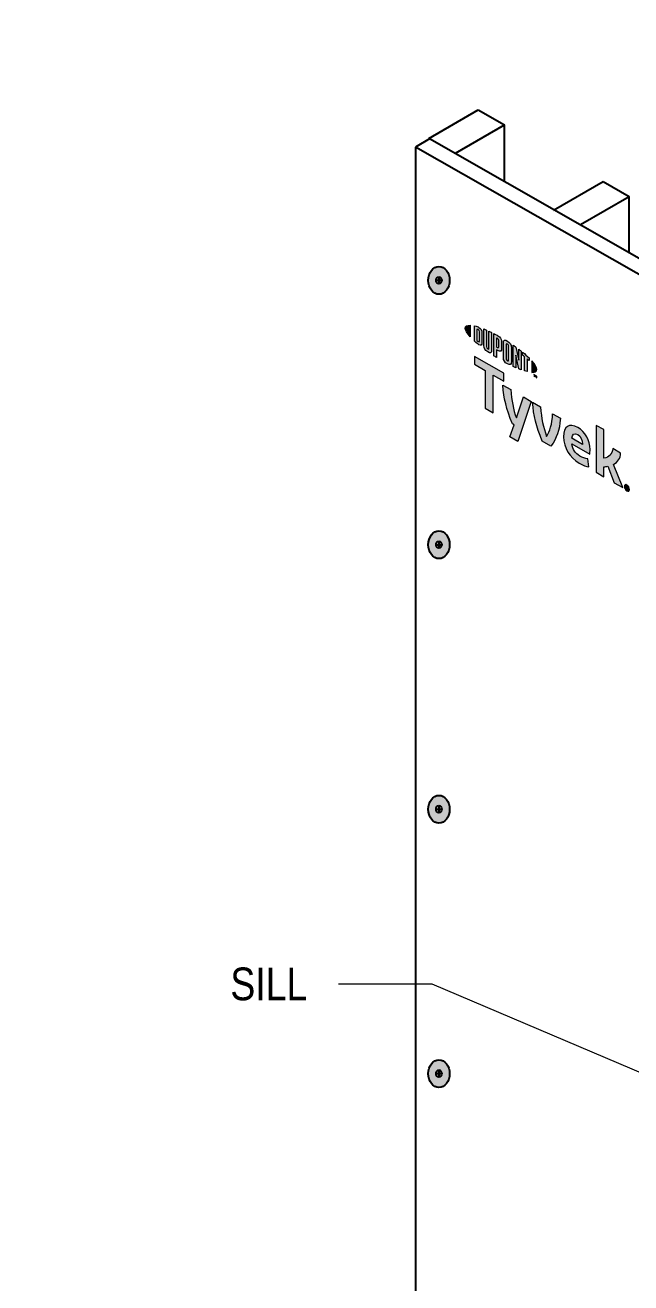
# Model space of a CAD drawing. Header units: inches. Extents: x -20.7 to 76.3, y -55.2 to 19.1.
# Drawn here: x 8.59 to 11.49, y 6.37 to 12.38 of the extents above; entities that cross this region are included whole.
import ezdxf

# ---------------------------------------------------------------- set-up
doc = ezdxf.new("R2010")
doc.units = ezdxf.units.IN
doc.header["$MEASUREMENT"] = 0
for name, color, linetype, lineweight in [('G-ANNO-TTLB', 7, 'Continuous', 0), ('LOGOS', 7, 'Continuous', 0), ('TYVEK', 7, 'Continuous', 0)]:
    doc.layers.add(name, color=color, linetype=linetype, lineweight=lineweight)

# ---------------------------------------------------------------- blocks, each defined once
blk = doc.blocks.new('Block_355')
at = {"layer": 'TYVEK', "true_color": 0x000000, "transparency": 33554687}
h = blk.add_hatch(color=18, dxfattribs=at)
h.dxf.hatch_style = 2
h.paths.add_polyline_path([(12.0545, 7.1805), (12.1881, 7.0953), (12.0341, 7.1326)])
at = {"layer": 'TYVEK', "color": 18, "lineweight": 0, "true_color": 0x000000}
for p, q in [((10.5404, 7.7976), (10.093, 7.7976)), ((12.0443, 7.1566), (10.5404, 7.7976))]:
    blk.add_line(p, q, dxfattribs=at)
at = {"layer": 'TYVEK'}
blk.add_lwpolyline([(12.0545, 7.1805), (12.1881, 7.0953), (12.0341, 7.1326), (12.0341, 7.1326)], close=True, dxfattribs=at)
at = {"layer": 'TYVEK', "insert": (9.5751, 7.718), "char_height": 0.2, "attachment_point": 7}
blk.add_mtext('\\C18;\\c0;\\FArial Narrow|b0|i0|c1;\\H0.156297;\\W1.000000;SILL', dxfattribs=at)
blk = doc.blocks.new('Block_612')
at = {"layer": 'LOGOS', "true_color": 0x848484, "transparency": 33554687}
h = blk.add_hatch(color=252, dxfattribs=at)
h.dxf.hatch_style = 2
edge = h.paths.add_edge_path()
edge.add_spline(control_points=[(10.6984, 10.9348), (10.6984, 10.9247), (10.7069, 10.9104), (10.7218, 10.8938), (10.7218, 10.8938), (10.7218, 10.9486), (10.7218, 10.9486), (10.7069, 10.9491), (10.6984, 10.9447), (10.6984, 10.9348)], knot_values=[0, 0, 0, 0, 1, 1, 1, 2, 2, 2, 3, 3, 3, 3], degree=3, periodic=0)
h = blk.add_hatch(color=252, dxfattribs=at)
h.dxf.hatch_style = 2
edge = h.paths.add_edge_path()
edge.add_spline(control_points=[(10.7663, 10.8732), (10.7663, 10.869), (10.7641, 10.8689), (10.7614, 10.8704), (10.7594, 10.8716), (10.7562, 10.8743), (10.7536, 10.8766), (10.7536, 10.8766), (10.7536, 10.9289), (10.7536, 10.9289), (10.7562, 10.9282), (10.7594, 10.9272), (10.7614, 10.9261), (10.7641, 10.9245), (10.7663, 10.9219), (10.7663, 10.9177), (10.7663, 10.9177), (10.7663, 10.8732), (10.7663, 10.8732)], knot_values=[0, 0, 0, 0, 1, 1, 1, 2, 2, 2, 3, 3, 3, 4, 4, 4, 5, 5, 5, 6, 6, 6, 6], degree=3, periodic=0)
edge = h.paths.add_edge_path()
edge.add_spline(control_points=[(10.7632, 10.9388), (10.759, 10.9411), (10.7531, 10.9432), (10.7423, 10.9456), (10.7423, 10.9456), (10.7423, 10.873), (10.7423, 10.873), (10.7517, 10.8642), (10.759, 10.8581), (10.7632, 10.8557), (10.7727, 10.8502), (10.7781, 10.8538), (10.7781, 10.8645), (10.7781, 10.8645), (10.7781, 10.9127), (10.7781, 10.9127), (10.7781, 10.9235), (10.7727, 10.9332), (10.7632, 10.9388)], knot_values=[0, 0, 0, 0, 1, 1, 1, 2, 2, 2, 3, 3, 3, 4, 4, 4, 5, 5, 5, 6, 6, 6, 6], degree=3, periodic=0)
h = blk.add_hatch(color=252, dxfattribs=at)
h.dxf.hatch_style = 2
edge = h.paths.add_edge_path()
edge.add_spline(control_points=[(10.8113, 10.8387), (10.8113, 10.8345), (10.81, 10.8326), (10.8055, 10.8359), (10.801, 10.8391), (10.7998, 10.8419), (10.7998, 10.8469), (10.7998, 10.8469), (10.7998, 10.9259), (10.7998, 10.9259), (10.7968, 10.9273), (10.7901, 10.93), (10.7873, 10.9312), (10.7873, 10.9312), (10.7873, 10.8513), (10.7873, 10.8513), (10.7873, 10.8386), (10.7927, 10.8305), (10.8055, 10.8214), (10.8172, 10.8131), (10.8243, 10.8158), (10.8243, 10.8299), (10.8243, 10.8299), (10.8243, 10.9143), (10.8243, 10.9143), (10.8219, 10.9156), (10.8139, 10.9194), (10.8113, 10.9206), (10.8113, 10.9206), (10.8113, 10.8387), (10.8113, 10.8387)], knot_values=[0, 0, 0, 0, 1, 1, 1, 2, 2, 2, 3, 3, 3, 4, 4, 4, 5, 5, 5, 6, 6, 6, 7, 7, 7, 8, 8, 8, 9, 9, 9, 10, 10, 10, 10], degree=3, periodic=0)
h = blk.add_hatch(color=252, dxfattribs=at)
h.dxf.hatch_style = 2
edge = h.paths.add_edge_path()
edge.add_spline(control_points=[(10.8588, 10.846), (10.8588, 10.8414), (10.8574, 10.8399), (10.8521, 10.8429), (10.8521, 10.8429), (10.8475, 10.8456), (10.8475, 10.8456), (10.8475, 10.8456), (10.8475, 10.8875), (10.8475, 10.8875), (10.8496, 10.8865), (10.8507, 10.8859), (10.8519, 10.8852), (10.8576, 10.8819), (10.8588, 10.8787), (10.8588, 10.874), (10.8588, 10.874), (10.8588, 10.846), (10.8588, 10.846)], knot_values=[0, 0, 0, 0, 1, 1, 1, 2, 2, 2, 3, 3, 3, 4, 4, 4, 5, 5, 5, 6, 6, 6, 6], degree=3, periodic=0)
edge = h.paths.add_edge_path()
edge.add_spline(control_points=[(10.8526, 10.8996), (10.8504, 10.9009), (10.8421, 10.9053), (10.8345, 10.9092), (10.8345, 10.9092), (10.8345, 10.8029), (10.8345, 10.8029), (10.8371, 10.8012), (10.8439, 10.7969), (10.8475, 10.7947), (10.8475, 10.7947), (10.8475, 10.8308), (10.8475, 10.8308), (10.8475, 10.8308), (10.8526, 10.8279), (10.8526, 10.8279), (10.8663, 10.82), (10.872, 10.8238), (10.872, 10.8373), (10.872, 10.8373), (10.872, 10.8686), (10.872, 10.8686), (10.872, 10.8818), (10.8656, 10.8921), (10.8526, 10.8996)], knot_values=[0, 0, 0, 0, 1, 1, 1, 2, 2, 2, 3, 3, 3, 4, 4, 4, 5, 5, 5, 6, 6, 6, 7, 7, 7, 8, 8, 8, 8], degree=3, periodic=0)
h = blk.add_hatch(color=252, dxfattribs=at)
h.dxf.hatch_style = 2
edge = h.paths.add_edge_path()
edge.add_spline(control_points=[(10.9053, 10.782), (10.9053, 10.7778), (10.9041, 10.7763), (10.8995, 10.7788), (10.8947, 10.7814), (10.8935, 10.7845), (10.8935, 10.7889), (10.8935, 10.7889), (10.8935, 10.8551), (10.8935, 10.8551), (10.8935, 10.8595), (10.8947, 10.8611), (10.8995, 10.8582), (10.9041, 10.8554), (10.9053, 10.8525), (10.9053, 10.8483), (10.9053, 10.8483), (10.9053, 10.782), (10.9053, 10.782)], knot_values=[0, 0, 0, 0, 1, 1, 1, 2, 2, 2, 3, 3, 3, 4, 4, 4, 5, 5, 5, 6, 6, 6, 6], degree=3, periodic=0)
edge = h.paths.add_edge_path()
edge.add_spline(control_points=[(10.8995, 10.8731), (10.8874, 10.8807), (10.8802, 10.8788), (10.8802, 10.8648), (10.8802, 10.8648), (10.8802, 10.7952), (10.8802, 10.7952), (10.8802, 10.7805), (10.8867, 10.7706), (10.8995, 10.7639), (10.912, 10.7573), (10.9185, 10.759), (10.9185, 10.7747), (10.9185, 10.7747), (10.9185, 10.8411), (10.9185, 10.8411), (10.9185, 10.8561), (10.9126, 10.8648), (10.8995, 10.8731)], knot_values=[0, 0, 0, 0, 1, 1, 1, 2, 2, 2, 3, 3, 3, 4, 4, 4, 5, 5, 5, 6, 6, 6, 6], degree=3, periodic=0)
h = blk.add_hatch(color=252, dxfattribs=at)
h.dxf.hatch_style = 2
edge = h.paths.add_edge_path()
edge.add_spline(control_points=[(10.9546, 10.7821), (10.9546, 10.7821), (10.9402, 10.8444), (10.9402, 10.8444), (10.9363, 10.8473), (10.9315, 10.8507), (10.9278, 10.8532), (10.9278, 10.8532), (10.9278, 10.7511), (10.9278, 10.7511), (10.9304, 10.7499), (10.937, 10.747), (10.9404, 10.7455), (10.9404, 10.7455), (10.9394, 10.8062), (10.9394, 10.8062), (10.9394, 10.8062), (10.9546, 10.7397), (10.9546, 10.7397), (10.9579, 10.7384), (10.9626, 10.7366), (10.9658, 10.7355), (10.9658, 10.7355), (10.9658, 10.8251), (10.9658, 10.8251), (10.9625, 10.8277), (10.9566, 10.8323), (10.9537, 10.8344), (10.9537, 10.8344), (10.9546, 10.7821), (10.9546, 10.7821)], knot_values=[0, 0, 0, 0, 1, 1, 1, 2, 2, 2, 3, 3, 3, 4, 4, 4, 5, 5, 5, 6, 6, 6, 7, 7, 7, 8, 8, 8, 9, 9, 9, 10, 10, 10, 10], degree=3, periodic=0)
h = blk.add_hatch(color=252, dxfattribs=at)
h.dxf.hatch_style = 2
edge = h.paths.add_edge_path()
edge.add_spline(control_points=[(10.9722, 10.8057), (10.9754, 10.8032), (10.9786, 10.8006), (10.9817, 10.798), (10.9817, 10.798), (10.9817, 10.7302), (10.9817, 10.7302), (10.9846, 10.7293), (10.9899, 10.7279), (10.9934, 10.727), (10.9934, 10.727), (10.9934, 10.7881), (10.9934, 10.7881), (10.9968, 10.7851), (11, 10.7823), (11.0029, 10.7796), (11.0029, 10.7796), (11.0029, 10.7927), (11.0029, 10.7927), (10.9937, 10.8017), (10.9838, 10.8104), (10.9722, 10.8199), (10.9722, 10.8199), (10.9722, 10.8057), (10.9722, 10.8057)], knot_values=[0, 0, 0, 0, 1, 1, 1, 2, 2, 2, 3, 3, 3, 4, 4, 4, 5, 5, 5, 6, 6, 6, 7, 7, 7, 8, 8, 8, 8], degree=3, periodic=0)
h = blk.add_hatch(color=252, dxfattribs=at)
h.dxf.hatch_style = 2
edge = h.paths.add_edge_path()
edge.add_spline(control_points=[(11.0402, 10.7374), (11.0402, 10.7274), (11.0317, 10.7229), (11.0169, 10.7234), (11.0169, 10.7234), (11.0169, 10.7782), (11.0169, 10.7782), (11.0317, 10.7616), (11.0402, 10.7474), (11.0402, 10.7374)], knot_values=[0, 0, 0, 0, 1, 1, 1, 2, 2, 2, 3, 3, 3, 3], degree=3, periodic=0)
h = blk.add_hatch(color=252, dxfattribs=at)
h.dxf.hatch_style = 2
edge = h.paths.add_edge_path()
edge.add_spline(control_points=[(11.0333, 10.7085), (11.0333, 10.7085), (11.0347, 10.7077), (11.0347, 10.7077), (11.0347, 10.7077), (11.0368, 10.7027), (11.0368, 10.7027), (11.0368, 10.7027), (11.0388, 10.7053), (11.0388, 10.7053), (11.0388, 10.7053), (11.0402, 10.7045), (11.0402, 10.7045), (11.0402, 10.7045), (11.0402, 10.6966), (11.0402, 10.6966), (11.0402, 10.6966), (11.0389, 10.6973), (11.0389, 10.6973), (11.0389, 10.6973), (11.0389, 10.7029), (11.0389, 10.7029), (11.0389, 10.7029), (11.0368, 10.7004), (11.0368, 10.7004), (11.0368, 10.7004), (11.0367, 10.7005), (11.0367, 10.7005), (11.0367, 10.7005), (11.0345, 10.7055), (11.0345, 10.7055), (11.0345, 10.7055), (11.0345, 10.6999), (11.0345, 10.6999), (11.0345, 10.6999), (11.0333, 10.7006), (11.0333, 10.7006), (11.0333, 10.7006), (11.0333, 10.7085), (11.0333, 10.7085)], knot_values=[0, 0, 0, 0, 1, 1, 1, 2, 2, 2, 3, 3, 3, 4, 4, 4, 5, 5, 5, 6, 6, 6, 7, 7, 7, 8, 8, 8, 9, 9, 9, 10, 10, 10, 11, 11, 11, 12, 12, 12, 13, 13, 13, 13], degree=3, periodic=0)
edge = h.paths.add_edge_path()
edge.add_spline(control_points=[(11.0284, 10.7099), (11.0284, 10.7099), (11.0262, 10.7112), (11.0262, 10.7112), (11.0262, 10.7112), (11.0262, 10.7126), (11.0262, 10.7126), (11.0262, 10.7126), (11.0318, 10.7093), (11.0318, 10.7093), (11.0318, 10.7093), (11.0318, 10.708), (11.0318, 10.708), (11.0318, 10.708), (11.0297, 10.7092), (11.0297, 10.7092), (11.0297, 10.7092), (11.0297, 10.7027), (11.0297, 10.7027), (11.0297, 10.7027), (11.0284, 10.7034), (11.0284, 10.7034), (11.0284, 10.7034), (11.0284, 10.7099), (11.0284, 10.7099)], knot_values=[0, 0, 0, 0, 1, 1, 1, 2, 2, 2, 3, 3, 3, 4, 4, 4, 5, 5, 5, 6, 6, 6, 7, 7, 7, 8, 8, 8, 8], degree=3, periodic=0)
at = {"layer": 'LOGOS'}
for points, knots in [([(10.6984, 10.9348), (10.6984, 10.9247), (10.7069, 10.9104), (10.7218, 10.8938), (10.7218, 10.8938), (10.7218, 10.9486), (10.7218, 10.9486), (10.7069, 10.9491), (10.6984, 10.9447), (10.6984, 10.9348)], [0, 0, 0, 0, 1, 1, 1, 2, 2, 2, 3, 3, 3, 3]), ([(10.7632, 10.9388), (10.759, 10.9411), (10.7531, 10.9432), (10.7423, 10.9456), (10.7423, 10.9456), (10.7423, 10.873), (10.7423, 10.873), (10.7517, 10.8642), (10.759, 10.8581), (10.7632, 10.8557), (10.7727, 10.8502), (10.7781, 10.8538), (10.7781, 10.8645), (10.7781, 10.8645), (10.7781, 10.9127), (10.7781, 10.9127), (10.7781, 10.9235), (10.7727, 10.9332), (10.7632, 10.9388)], [0, 0, 0, 0, 1, 1, 1, 2, 2, 2, 3, 3, 3, 4, 4, 4, 5, 5, 5, 6, 6, 6, 6]), ([(10.7663, 10.8732), (10.7663, 10.869), (10.7641, 10.8689), (10.7614, 10.8704), (10.7594, 10.8716), (10.7562, 10.8743), (10.7536, 10.8766), (10.7536, 10.8766), (10.7536, 10.9289), (10.7536, 10.9289), (10.7562, 10.9282), (10.7594, 10.9272), (10.7614, 10.9261), (10.7641, 10.9245), (10.7663, 10.9219), (10.7663, 10.9177), (10.7663, 10.9177), (10.7663, 10.8732), (10.7663, 10.8732)], [0, 0, 0, 0, 1, 1, 1, 2, 2, 2, 3, 3, 3, 4, 4, 4, 5, 5, 5, 6, 6, 6, 6]), ([(10.8113, 10.8387), (10.8113, 10.8345), (10.81, 10.8326), (10.8055, 10.8359), (10.801, 10.8391), (10.7998, 10.8419), (10.7998, 10.8469), (10.7998, 10.8469), (10.7998, 10.9259), (10.7998, 10.9259), (10.7968, 10.9273), (10.7901, 10.93), (10.7873, 10.9312), (10.7873, 10.9312), (10.7873, 10.8513), (10.7873, 10.8513), (10.7873, 10.8386), (10.7927, 10.8305), (10.8055, 10.8214), (10.8172, 10.8131), (10.8243, 10.8158), (10.8243, 10.8299), (10.8243, 10.8299), (10.8243, 10.9143), (10.8243, 10.9143), (10.8219, 10.9156), (10.8139, 10.9194), (10.8113, 10.9206), (10.8113, 10.9206), (10.8113, 10.8387), (10.8113, 10.8387)], [0, 0, 0, 0, 1, 1, 1, 2, 2, 2, 3, 3, 3, 4, 4, 4, 5, 5, 5, 6, 6, 6, 7, 7, 7, 8, 8, 8, 9, 9, 9, 10, 10, 10, 10]), ([(10.8526, 10.8996), (10.8504, 10.9009), (10.8421, 10.9053), (10.8345, 10.9092), (10.8345, 10.9092), (10.8345, 10.8029), (10.8345, 10.8029), (10.8371, 10.8012), (10.8439, 10.7969), (10.8475, 10.7947), (10.8475, 10.7947), (10.8475, 10.8308), (10.8475, 10.8308), (10.8475, 10.8308), (10.8526, 10.8279), (10.8526, 10.8279), (10.8663, 10.82), (10.872, 10.8238), (10.872, 10.8373), (10.872, 10.8373), (10.872, 10.8686), (10.872, 10.8686), (10.872, 10.8818), (10.8656, 10.8921), (10.8526, 10.8996)], [0, 0, 0, 0, 1, 1, 1, 2, 2, 2, 3, 3, 3, 4, 4, 4, 5, 5, 5, 6, 6, 6, 7, 7, 7, 8, 8, 8, 8]), ([(10.8588, 10.846), (10.8588, 10.8414), (10.8574, 10.8399), (10.8521, 10.8429), (10.8521, 10.8429), (10.8475, 10.8456), (10.8475, 10.8456), (10.8475, 10.8456), (10.8475, 10.8875), (10.8475, 10.8875), (10.8496, 10.8865), (10.8507, 10.8859), (10.8519, 10.8852), (10.8576, 10.8819), (10.8588, 10.8787), (10.8588, 10.874), (10.8588, 10.874), (10.8588, 10.846), (10.8588, 10.846)], [0, 0, 0, 0, 1, 1, 1, 2, 2, 2, 3, 3, 3, 4, 4, 4, 5, 5, 5, 6, 6, 6, 6]), ([(10.8995, 10.8731), (10.8874, 10.8807), (10.8802, 10.8788), (10.8802, 10.8648), (10.8802, 10.8648), (10.8802, 10.7952), (10.8802, 10.7952), (10.8802, 10.7805), (10.8867, 10.7706), (10.8995, 10.7639), (10.912, 10.7573), (10.9185, 10.759), (10.9185, 10.7747), (10.9185, 10.7747), (10.9185, 10.8411), (10.9185, 10.8411), (10.9185, 10.8561), (10.9126, 10.8648), (10.8995, 10.8731)], [0, 0, 0, 0, 1, 1, 1, 2, 2, 2, 3, 3, 3, 4, 4, 4, 5, 5, 5, 6, 6, 6, 6]), ([(10.9053, 10.782), (10.9053, 10.7778), (10.9041, 10.7763), (10.8995, 10.7788), (10.8947, 10.7814), (10.8935, 10.7845), (10.8935, 10.7889), (10.8935, 10.7889), (10.8935, 10.8551), (10.8935, 10.8551), (10.8935, 10.8595), (10.8947, 10.8611), (10.8995, 10.8582), (10.9041, 10.8554), (10.9053, 10.8525), (10.9053, 10.8483), (10.9053, 10.8483), (10.9053, 10.782), (10.9053, 10.782)], [0, 0, 0, 0, 1, 1, 1, 2, 2, 2, 3, 3, 3, 4, 4, 4, 5, 5, 5, 6, 6, 6, 6]), ([(10.9546, 10.7821), (10.9546, 10.7821), (10.9402, 10.8444), (10.9402, 10.8444), (10.9363, 10.8473), (10.9315, 10.8507), (10.9278, 10.8532), (10.9278, 10.8532), (10.9278, 10.7511), (10.9278, 10.7511), (10.9304, 10.7499), (10.937, 10.747), (10.9404, 10.7455), (10.9404, 10.7455), (10.9394, 10.8062), (10.9394, 10.8062), (10.9394, 10.8062), (10.9546, 10.7397), (10.9546, 10.7397), (10.9579, 10.7384), (10.9626, 10.7366), (10.9658, 10.7355), (10.9658, 10.7355), (10.9658, 10.8251), (10.9658, 10.8251), (10.9625, 10.8277), (10.9566, 10.8323), (10.9537, 10.8344), (10.9537, 10.8344), (10.9546, 10.7821), (10.9546, 10.7821)], [0, 0, 0, 0, 1, 1, 1, 2, 2, 2, 3, 3, 3, 4, 4, 4, 5, 5, 5, 6, 6, 6, 7, 7, 7, 8, 8, 8, 9, 9, 9, 10, 10, 10, 10]), ([(10.9722, 10.8057), (10.9754, 10.8032), (10.9786, 10.8006), (10.9817, 10.798), (10.9817, 10.798), (10.9817, 10.7302), (10.9817, 10.7302), (10.9846, 10.7293), (10.9899, 10.7279), (10.9934, 10.727), (10.9934, 10.727), (10.9934, 10.7881), (10.9934, 10.7881), (10.9968, 10.7851), (11, 10.7823), (11.0029, 10.7796), (11.0029, 10.7796), (11.0029, 10.7927), (11.0029, 10.7927), (10.9937, 10.8017), (10.9838, 10.8104), (10.9722, 10.8199), (10.9722, 10.8199), (10.9722, 10.8057), (10.9722, 10.8057)], [0, 0, 0, 0, 1, 1, 1, 2, 2, 2, 3, 3, 3, 4, 4, 4, 5, 5, 5, 6, 6, 6, 7, 7, 7, 8, 8, 8, 8]), ([(11.0402, 10.7374), (11.0402, 10.7274), (11.0317, 10.7229), (11.0169, 10.7234), (11.0169, 10.7234), (11.0169, 10.7782), (11.0169, 10.7782), (11.0317, 10.7616), (11.0402, 10.7474), (11.0402, 10.7374)], [0, 0, 0, 0, 1, 1, 1, 2, 2, 2, 3, 3, 3, 3]), ([(11.0284, 10.7099), (11.0284, 10.7099), (11.0262, 10.7112), (11.0262, 10.7112), (11.0262, 10.7112), (11.0262, 10.7126), (11.0262, 10.7126), (11.0262, 10.7126), (11.0318, 10.7093), (11.0318, 10.7093), (11.0318, 10.7093), (11.0318, 10.708), (11.0318, 10.708), (11.0318, 10.708), (11.0297, 10.7092), (11.0297, 10.7092), (11.0297, 10.7092), (11.0297, 10.7027), (11.0297, 10.7027), (11.0297, 10.7027), (11.0284, 10.7034), (11.0284, 10.7034), (11.0284, 10.7034), (11.0284, 10.7099), (11.0284, 10.7099)], [0, 0, 0, 0, 1, 1, 1, 2, 2, 2, 3, 3, 3, 4, 4, 4, 5, 5, 5, 6, 6, 6, 7, 7, 7, 8, 8, 8, 8]), ([(11.0333, 10.7085), (11.0333, 10.7085), (11.0347, 10.7077), (11.0347, 10.7077), (11.0347, 10.7077), (11.0368, 10.7027), (11.0368, 10.7027), (11.0368, 10.7027), (11.0388, 10.7053), (11.0388, 10.7053), (11.0388, 10.7053), (11.0402, 10.7045), (11.0402, 10.7045), (11.0402, 10.7045), (11.0402, 10.6966), (11.0402, 10.6966), (11.0402, 10.6966), (11.0389, 10.6973), (11.0389, 10.6973), (11.0389, 10.6973), (11.0389, 10.7029), (11.0389, 10.7029), (11.0389, 10.7029), (11.0368, 10.7004), (11.0368, 10.7004), (11.0368, 10.7004), (11.0367, 10.7005), (11.0367, 10.7005), (11.0367, 10.7005), (11.0345, 10.7055), (11.0345, 10.7055), (11.0345, 10.7055), (11.0345, 10.6999), (11.0345, 10.6999), (11.0345, 10.6999), (11.0333, 10.7006), (11.0333, 10.7006), (11.0333, 10.7006), (11.0333, 10.7085), (11.0333, 10.7085)], [0, 0, 0, 0, 1, 1, 1, 2, 2, 2, 3, 3, 3, 4, 4, 4, 5, 5, 5, 6, 6, 6, 7, 7, 7, 8, 8, 8, 9, 9, 9, 10, 10, 10, 11, 11, 11, 12, 12, 12, 13, 13, 13, 13])]:
    blk.add_open_spline(points, degree=3, knots=knots, dxfattribs=at)
blk = doc.blocks.new('Block_616')
at = {"layer": 'LOGOS', "true_color": 0x848484, "transparency": 33554687}
h = blk.add_hatch(color=252, dxfattribs=at)
h.dxf.hatch_style = 2
h.paths.add_polyline_path([(10.8825, 10.719), (10.7423, 10.8), (10.7423, 10.7619), (10.7929, 10.7326), (10.7929, 10.5522), (10.8319, 10.5297), (10.8319, 10.7102), (10.8825, 10.6809)])
h = blk.add_hatch(color=252, dxfattribs=at)
h.dxf.hatch_style = 2
edge = h.paths.add_edge_path()
edge.add_spline(control_points=[(11.1158, 10.5253), (11.1133, 10.4734), (11.1029, 10.4431), (11.0869, 10.4171), (11.0713, 10.4614), (11.0613, 10.5034), (11.0583, 10.5585), (11.0583, 10.5585), (11.0204, 10.5804), (11.0204, 10.5804), (11.0245, 10.5153), (11.0367, 10.4679), (11.0662, 10.3944), (11.0662, 10.3944), (11.1079, 10.3703), (11.1079, 10.3703), (11.1362, 10.4105), (11.1479, 10.444), (11.1533, 10.5036), (11.1533, 10.5036), (11.1158, 10.5253), (11.1158, 10.5253)], knot_values=[0, 0, 0, 0, 1, 1, 1, 2, 2, 2, 3, 3, 3, 4, 4, 4, 5, 5, 5, 6, 6, 6, 7, 7, 7, 7], degree=3, periodic=0)
h = blk.add_hatch(color=252, dxfattribs=at)
h.dxf.hatch_style = 2
edge = h.paths.add_edge_path()
edge.add_spline(control_points=[(11.207, 10.408), (11.207, 10.408), (11.2588, 10.3781), (11.2588, 10.3781), (11.2588, 10.3781), (11.2588, 10.3819), (11.2588, 10.3819), (11.2588, 10.3994), (11.2506, 10.4169), (11.2356, 10.4255), (11.2198, 10.4347), (11.2094, 10.4278), (11.207, 10.408)], knot_values=[0, 0, 0, 0, 1, 1, 1, 2, 2, 2, 3, 3, 3, 4, 4, 4, 4], degree=3, periodic=0)
edge = h.paths.add_edge_path()
edge.add_spline(control_points=[(11.2895, 10.2723), (11.2776, 10.273), (11.2598, 10.2788), (11.2419, 10.2892), (11.198, 10.3145), (11.168, 10.3637), (11.168, 10.4155), (11.168, 10.4652), (11.1956, 10.483), (11.2356, 10.4599), (11.2713, 10.4393), (11.2947, 10.3967), (11.2947, 10.3549), (11.2947, 10.3455), (11.2942, 10.3377), (11.2936, 10.3318), (11.2936, 10.3318), (11.2075, 10.3815), (11.2075, 10.3815), (11.2111, 10.3544), (11.2239, 10.3358), (11.2457, 10.3232), (11.259, 10.3155), (11.2718, 10.3116), (11.2835, 10.3104), (11.2835, 10.3104), (11.2895, 10.2723), (11.2895, 10.2723)], knot_values=[0, 0, 0, 0, 1, 1, 1, 2, 2, 2, 3, 3, 3, 4, 4, 4, 5, 5, 5, 6, 6, 6, 7, 7, 7, 8, 8, 8, 9, 9, 9, 9], degree=3, periodic=0)
h = blk.add_hatch(color=252, dxfattribs=at)
h.dxf.hatch_style = 2
edge = h.paths.add_edge_path()
edge.add_spline(control_points=[(11.4061, 10.2834), (11.4061, 10.2834), (11.4514, 10.172), (11.4514, 10.172), (11.4514, 10.172), (11.4105, 10.1956), (11.4105, 10.1956), (11.4105, 10.1956), (11.3792, 10.2746), (11.3792, 10.2746), (11.3734, 10.2732), (11.3674, 10.272), (11.3609, 10.2711), (11.3609, 10.2711), (11.3609, 10.2242), (11.3609, 10.2242), (11.3609, 10.2242), (11.3233, 10.2459), (11.3233, 10.2459), (11.3233, 10.2459), (11.3233, 10.4698), (11.3233, 10.4698), (11.3233, 10.4698), (11.3609, 10.4503), (11.3609, 10.4503), (11.3609, 10.4503), (11.3609, 10.3126), (11.3609, 10.3126), (11.3865, 10.3169), (11.399, 10.3315), (11.4034, 10.3593), (11.4034, 10.3593), (11.4407, 10.3377), (11.4407, 10.3377), (11.4399, 10.3113), (11.4279, 10.2942), (11.4061, 10.2834)], knot_values=[0, 0, 0, 0, 1, 1, 1, 2, 2, 2, 3, 3, 3, 4, 4, 4, 5, 5, 5, 6, 6, 6, 7, 7, 7, 8, 8, 8, 9, 9, 9, 10, 10, 10, 11, 11, 11, 12, 12, 12, 12], degree=3, periodic=0)
at = {"layer": 'LOGOS'}
blk.add_lwpolyline([(10.8825, 10.719), (10.7423, 10.8), (10.7423, 10.7619), (10.7929, 10.7326), (10.7929, 10.5522), (10.8319, 10.5297), (10.8319, 10.7102), (10.8825, 10.6809)], close=True, dxfattribs=at)
for points, knots in [([(11.1158, 10.5253), (11.1133, 10.4734), (11.1029, 10.4431), (11.0869, 10.4171), (11.0713, 10.4614), (11.0613, 10.5034), (11.0583, 10.5585), (11.0583, 10.5585), (11.0204, 10.5804), (11.0204, 10.5804), (11.0245, 10.5153), (11.0367, 10.4679), (11.0662, 10.3944), (11.0662, 10.3944), (11.1079, 10.3703), (11.1079, 10.3703), (11.1362, 10.4105), (11.1479, 10.444), (11.1533, 10.5036), (11.1533, 10.5036), (11.1158, 10.5253), (11.1158, 10.5253)], [0, 0, 0, 0, 1, 1, 1, 2, 2, 2, 3, 3, 3, 4, 4, 4, 5, 5, 5, 6, 6, 6, 7, 7, 7, 7]), ([(11.2895, 10.2723), (11.2776, 10.273), (11.2598, 10.2788), (11.2419, 10.2892), (11.198, 10.3145), (11.168, 10.3637), (11.168, 10.4155), (11.168, 10.4652), (11.1956, 10.483), (11.2356, 10.4599), (11.2713, 10.4393), (11.2947, 10.3967), (11.2947, 10.3549), (11.2947, 10.3455), (11.2942, 10.3377), (11.2936, 10.3318), (11.2936, 10.3318), (11.2075, 10.3815), (11.2075, 10.3815), (11.2111, 10.3544), (11.2239, 10.3358), (11.2457, 10.3232), (11.259, 10.3155), (11.2718, 10.3116), (11.2835, 10.3104), (11.2835, 10.3104), (11.2895, 10.2723), (11.2895, 10.2723)], [0, 0, 0, 0, 1, 1, 1, 2, 2, 2, 3, 3, 3, 4, 4, 4, 5, 5, 5, 6, 6, 6, 7, 7, 7, 8, 8, 8, 9, 9, 9, 9]), ([(11.4061, 10.2834), (11.4061, 10.2834), (11.4514, 10.172), (11.4514, 10.172), (11.4514, 10.172), (11.4105, 10.1956), (11.4105, 10.1956), (11.4105, 10.1956), (11.3792, 10.2746), (11.3792, 10.2746), (11.3734, 10.2732), (11.3674, 10.272), (11.3609, 10.2711), (11.3609, 10.2711), (11.3609, 10.2242), (11.3609, 10.2242), (11.3609, 10.2242), (11.3233, 10.2459), (11.3233, 10.2459), (11.3233, 10.2459), (11.3233, 10.4698), (11.3233, 10.4698), (11.3233, 10.4698), (11.3609, 10.4503), (11.3609, 10.4503), (11.3609, 10.4503), (11.3609, 10.3126), (11.3609, 10.3126), (11.3865, 10.3169), (11.399, 10.3315), (11.4034, 10.3593), (11.4034, 10.3593), (11.4407, 10.3377), (11.4407, 10.3377), (11.4399, 10.3113), (11.4279, 10.2942), (11.4061, 10.2834)], [0, 0, 0, 0, 1, 1, 1, 2, 2, 2, 3, 3, 3, 4, 4, 4, 5, 5, 5, 6, 6, 6, 7, 7, 7, 8, 8, 8, 9, 9, 9, 10, 10, 10, 11, 11, 11, 12, 12, 12, 12]), ([(11.207, 10.408), (11.207, 10.408), (11.2588, 10.3781), (11.2588, 10.3781), (11.2588, 10.3781), (11.2588, 10.3819), (11.2588, 10.3819), (11.2588, 10.3994), (11.2506, 10.4169), (11.2356, 10.4255), (11.2198, 10.4347), (11.2094, 10.4278), (11.207, 10.408)], [0, 0, 0, 0, 1, 1, 1, 2, 2, 2, 3, 3, 3, 4, 4, 4, 4])]:
    blk.add_open_spline(points, degree=3, knots=knots, dxfattribs=at)
blk = doc.blocks.new('Block_615')
at = {"layer": 'LOGOS', "true_color": 0x848484, "transparency": 33554687}
h = blk.add_hatch(color=252, dxfattribs=at)
h.dxf.hatch_style = 2
edge = h.paths.add_edge_path()
edge.add_spline(control_points=[(10.9761, 10.6059), (10.9761, 10.6059), (10.9424, 10.5053), (10.9424, 10.5053), (10.928, 10.5474), (10.9187, 10.5881), (10.9159, 10.6408), (10.9159, 10.6408), (10.878, 10.6626), (10.878, 10.6626), (10.8821, 10.5975), (10.8943, 10.5501), (10.9238, 10.4766), (10.9238, 10.4766), (10.9313, 10.4722), (10.9313, 10.4722), (10.9313, 10.4722), (10.912, 10.4147), (10.912, 10.4147), (10.912, 10.4147), (10.9496, 10.393), (10.9496, 10.393), (10.9496, 10.393), (11.0137, 10.5842), (11.0137, 10.5842), (11.0137, 10.5842), (10.9761, 10.6059), (10.9761, 10.6059)], knot_values=[0, 0, 0, 0, 1, 1, 1, 2, 2, 2, 3, 3, 3, 4, 4, 4, 5, 5, 5, 6, 6, 6, 7, 7, 7, 8, 8, 8, 9, 9, 9, 9], degree=3, periodic=0)
at = {"layer": 'LOGOS'}
blk.add_open_spline([(10.9761, 10.6059), (10.9761, 10.6059), (10.9424, 10.5053), (10.9424, 10.5053), (10.928, 10.5474), (10.9187, 10.5881), (10.9159, 10.6408), (10.9159, 10.6408), (10.878, 10.6626), (10.878, 10.6626), (10.8821, 10.5975), (10.8943, 10.5501), (10.9238, 10.4766), (10.9238, 10.4766), (10.9313, 10.4722), (10.9313, 10.4722), (10.9313, 10.4722), (10.912, 10.4147), (10.912, 10.4147), (10.912, 10.4147), (10.9496, 10.393), (10.9496, 10.393), (10.9496, 10.393), (11.0137, 10.5842), (11.0137, 10.5842), (11.0137, 10.5842), (10.9761, 10.6059), (10.9761, 10.6059)], degree=3, knots=[0, 0, 0, 0, 1, 1, 1, 2, 2, 2, 3, 3, 3, 4, 4, 4, 5, 5, 5, 6, 6, 6, 7, 7, 7, 8, 8, 8, 9, 9, 9, 9], dxfattribs=at)
blk.add_blockref('Block_616', (0, 0), dxfattribs=at)
blk = doc.blocks.new('Block_617')
at = {"layer": 'LOGOS', "true_color": 0x848484, "transparency": 33554687}
h = blk.add_hatch(color=252, dxfattribs=at)
h.dxf.hatch_style = 2
edge = h.paths.add_edge_path()
edge.add_spline(control_points=[(11.4694, 10.1763), (11.4694, 10.1763), (11.4694, 10.1722), (11.4694, 10.1722), (11.4694, 10.1722), (11.4709, 10.1713), (11.4709, 10.1713), (11.4725, 10.1705), (11.4733, 10.1704), (11.4733, 10.172), (11.4733, 10.1736), (11.4725, 10.1745), (11.4709, 10.1754), (11.4709, 10.1754), (11.4694, 10.1763), (11.4694, 10.1763)], knot_values=[0, 0, 0, 0, 1, 1, 1, 2, 2, 2, 3, 3, 3, 4, 4, 4, 5, 5, 5, 5], degree=3, periodic=0)
edge = h.paths.add_edge_path()
edge.add_spline(control_points=[(11.4667, 10.1805), (11.4667, 10.1805), (11.4709, 10.178), (11.4709, 10.178), (11.4742, 10.1761), (11.4758, 10.1734), (11.4758, 10.1705), (11.4758, 10.1686), (11.475, 10.1676), (11.4735, 10.1678), (11.4743, 10.1655), (11.4753, 10.1632), (11.4767, 10.1606), (11.4767, 10.1606), (11.4735, 10.1624), (11.4735, 10.1624), (11.4724, 10.1647), (11.4715, 10.1668), (11.4708, 10.1689), (11.4708, 10.1689), (11.4694, 10.1697), (11.4694, 10.1697), (11.4694, 10.1697), (11.4694, 10.1648), (11.4694, 10.1648), (11.4694, 10.1648), (11.4667, 10.1663), (11.4667, 10.1663), (11.4667, 10.1663), (11.4667, 10.1805), (11.4667, 10.1805)], knot_values=[0, 0, 0, 0, 1, 1, 1, 2, 2, 2, 3, 3, 3, 4, 4, 4, 5, 5, 5, 6, 6, 6, 7, 7, 7, 8, 8, 8, 9, 9, 9, 10, 10, 10, 10], degree=3, periodic=0)
edge = h.paths.add_edge_path()
edge.add_spline(control_points=[(11.4711, 10.1816), (11.4652, 10.185), (11.4618, 10.183), (11.4618, 10.176), (11.4618, 10.1689), (11.4652, 10.1631), (11.4711, 10.1596), (11.477, 10.1562), (11.4804, 10.1581), (11.4804, 10.1652), (11.4804, 10.1723), (11.477, 10.1782), (11.4711, 10.1816)], knot_values=[0, 0, 0, 0, 1, 1, 1, 2, 2, 2, 3, 3, 3, 4, 4, 4, 4], degree=3, periodic=0)
edge = h.paths.add_edge_path()
edge.add_spline(control_points=[(11.4711, 10.1844), (11.4784, 10.1802), (11.4832, 10.172), (11.4832, 10.1636), (11.4832, 10.1552), (11.4783, 10.1527), (11.4711, 10.1569), (11.4637, 10.1611), (11.459, 10.1692), (11.459, 10.1776), (11.459, 10.186), (11.4638, 10.1886), (11.4711, 10.1844)], knot_values=[0, 0, 0, 0, 1, 1, 1, 2, 2, 2, 3, 3, 3, 4, 4, 4, 4], degree=3, periodic=0)
at = {"layer": 'LOGOS'}
for points, knots in [([(11.4711, 10.1844), (11.4784, 10.1802), (11.4832, 10.172), (11.4832, 10.1636), (11.4832, 10.1552), (11.4783, 10.1527), (11.4711, 10.1569), (11.4637, 10.1611), (11.459, 10.1692), (11.459, 10.1776), (11.459, 10.186), (11.4638, 10.1886), (11.4711, 10.1844)], [0, 0, 0, 0, 1, 1, 1, 2, 2, 2, 3, 3, 3, 4, 4, 4, 4]), ([(11.4711, 10.1816), (11.4652, 10.185), (11.4618, 10.183), (11.4618, 10.176), (11.4618, 10.1689), (11.4652, 10.1631), (11.4711, 10.1596), (11.477, 10.1562), (11.4804, 10.1581), (11.4804, 10.1652), (11.4804, 10.1723), (11.477, 10.1782), (11.4711, 10.1816)], [0, 0, 0, 0, 1, 1, 1, 2, 2, 2, 3, 3, 3, 4, 4, 4, 4]), ([(11.4667, 10.1805), (11.4667, 10.1805), (11.4709, 10.178), (11.4709, 10.178), (11.4742, 10.1761), (11.4758, 10.1734), (11.4758, 10.1705), (11.4758, 10.1686), (11.475, 10.1676), (11.4735, 10.1678), (11.4743, 10.1655), (11.4753, 10.1632), (11.4767, 10.1606), (11.4767, 10.1606), (11.4735, 10.1624), (11.4735, 10.1624), (11.4724, 10.1647), (11.4715, 10.1668), (11.4708, 10.1689), (11.4708, 10.1689), (11.4694, 10.1697), (11.4694, 10.1697), (11.4694, 10.1697), (11.4694, 10.1648), (11.4694, 10.1648), (11.4694, 10.1648), (11.4667, 10.1663), (11.4667, 10.1663), (11.4667, 10.1663), (11.4667, 10.1805), (11.4667, 10.1805)], [0, 0, 0, 0, 1, 1, 1, 2, 2, 2, 3, 3, 3, 4, 4, 4, 5, 5, 5, 6, 6, 6, 7, 7, 7, 8, 8, 8, 9, 9, 9, 10, 10, 10, 10]), ([(11.4694, 10.1763), (11.4694, 10.1763), (11.4694, 10.1722), (11.4694, 10.1722), (11.4694, 10.1722), (11.4709, 10.1713), (11.4709, 10.1713), (11.4725, 10.1705), (11.4733, 10.1704), (11.4733, 10.172), (11.4733, 10.1736), (11.4725, 10.1745), (11.4709, 10.1754), (11.4709, 10.1754), (11.4694, 10.1763), (11.4694, 10.1763)], [0, 0, 0, 0, 1, 1, 1, 2, 2, 2, 3, 3, 3, 4, 4, 4, 5, 5, 5, 5])]:
    blk.add_open_spline(points, degree=3, knots=knots, dxfattribs=at)
blk = doc.blocks.new('Block_614')
at = {"layer": 'LOGOS'}
for name in ['Block_615', 'Block_617']:
    blk.add_blockref(name, (0, 0), dxfattribs=at)
blk = doc.blocks.new('Block_613')
at = {"layer": 'LOGOS'}
blk.add_blockref('Block_614', (0, 0), dxfattribs=at)
blk = doc.blocks.new('Block_611')
at = {"layer": 'LOGOS'}
for name in ['Block_612', 'Block_613']:
    blk.add_blockref(name, (0, 0), dxfattribs=at)

msp = doc.modelspace()

# ---------------------------------------------------------------- hatches: boundary and pattern name
at = {"layer": 'G-ANNO-TTLB', "true_color": 0xff00ff, "transparency": 33554687}
h = msp.add_hatch(color=6, dxfattribs=at)
edge = h.paths.add_edge_path()
edge.add_spline(control_points=[(20.0342, -15.1346), (20.0342, -15.1346), (-20.6658, -15.1346), (-20.6658, -15.1346), (-20.6658, -15.1346), (-20.6658, 19.0008), (-20.6658, 19.0008), (-20.6658, 19.0008), (20.0342, 19.0008), (20.0342, 19.0008), (20.0342, 19.0008), (20.0342, -15.1346), (20.0342, -15.1346)], knot_values=[0, 0, 0, 0, 1, 1, 1, 2, 2, 2, 3, 3, 3, 4, 4, 4, 4], degree=3, periodic=0)
edge = h.paths.add_edge_path()
edge.add_spline(control_points=[(-20.5408, 18.8757), (-20.5408, 18.8757), (-20.5408, -15.0095), (-20.5408, -15.0095), (-20.5408, -15.0095), (19.9092, -15.0095), (19.9092, -15.0095), (19.9092, -15.0095), (19.9092, 18.8757), (19.9092, 18.8757), (19.9092, 18.8757), (-20.5408, 18.8757), (-20.5408, 18.8757)], knot_values=[0, 0, 0, 0, 1, 1, 1, 2, 2, 2, 3, 3, 3, 4, 4, 4, 4], degree=3, periodic=0)
edge.add_line((-20.5408, 18.8757), (-20.5408, 18.8757))
at = {"layer": 'TYVEK', "true_color": 0x003b71, "transparency": 33554687}
h = msp.add_hatch(color=156, dxfattribs=at)
h.dxf.hatch_style = 2
edge = h.paths.add_edge_path()
edge.add_ellipse((10.5723, 11.1633), major_axis=(0, 0.0664), ratio=0.766948, start_angle=0, end_angle=360)
h = msp.add_hatch(color=156, dxfattribs=at)
h.dxf.hatch_style = 2
edge = h.paths.add_edge_path()
edge.add_ellipse((10.5723, 9.8987), major_axis=(0, 0.0664), ratio=0.766948, start_angle=0, end_angle=360)
h = msp.add_hatch(color=156, dxfattribs=at)
h.dxf.hatch_style = 2
edge = h.paths.add_edge_path()
edge.add_ellipse((10.5723, 8.6337), major_axis=(0, 0.0664), ratio=0.766948, start_angle=0, end_angle=360)
h = msp.add_hatch(color=156, dxfattribs=at)
h.dxf.hatch_style = 2
edge = h.paths.add_edge_path()
edge.add_ellipse((10.5723, 7.3691), major_axis=(0, 0.0664), ratio=0.766948, start_angle=0, end_angle=360)

# ---------------------------------------------------------------- linework, layer by layer
at = {"layer": 'G-ANNO-TTLB'}
for points in [[(20.0342, -15.1346), (20.0342, -15.1346), (-20.6658, -15.1346), (-20.6658, -15.1346), (-20.6658, -15.1346), (-20.6658, 19.0008), (-20.6658, 19.0008), (-20.6658, 19.0008), (20.0342, 19.0008), (20.0342, 19.0008), (20.0342, 19.0008), (20.0342, -15.1346), (20.0342, -15.1346)], [(-20.5408, 18.8757), (-20.5408, 18.8757), (-20.5408, -15.0095), (-20.5408, -15.0095), (-20.5408, -15.0095), (19.9092, -15.0095), (19.9092, -15.0095), (19.9092, -15.0095), (19.9092, 18.8757), (19.9092, 18.8757), (19.9092, 18.8757), (-20.5408, 18.8757), (-20.5408, 18.8757)]]:
    msp.add_open_spline(points, degree=3, knots=[0, 0, 0, 0, 1, 1, 1, 2, 2, 2, 3, 3, 3, 4, 4, 4, 4], dxfattribs=at)
at = {"layer": 'TYVEK', "color": 33, "lineweight": 25, "true_color": 0xcc9966}
for p, q in [((10.5236, 11.8419), (10.7606, 11.979)), ((10.7605, 11.979), (10.8856, 11.9073)), ((10.6522, 11.7723), (10.8856, 11.9073)), ((10.8856, 11.6385), (10.8856, 11.9073)), ((10.5272, 11.8399), (10.5236, 11.8419)), ((11.1203, 11.4995), (11.3572, 11.6366)), ((11.3572, 11.6366), (11.4822, 11.5649)), ((11.2488, 11.4299), (11.4822, 11.5649)), ((11.4822, 11.2961), (11.4822, 11.5649))]:
    msp.add_line(p, q, dxfattribs=at)
at = {"layer": 'TYVEK', "color": 2, "lineweight": 25, "true_color": 0xffff00}
for p, q in [((10.5272, 11.8399), (10.4604, 11.8012)), ((14.2615, 9.7075), (10.5272, 11.8399))]:
    msp.add_line(p, q, dxfattribs=at)
at = {"layer": 'TYVEK', "color": 18, "lineweight": 25, "true_color": 0x000000}
for p, q in [((10.4604, 11.8012), (10.4604, 5.9351)), ((14.1947, 9.6689), (10.4604, 11.8012))]:
    msp.add_line(p, q, dxfattribs=at)
at = {"layer": 'TYVEK', "color": 252, "lineweight": 25, "true_color": 0x848484}
for p, q in [((10.5588, 11.1637), (10.5858, 11.1637)), ((10.5723, 11.1808), (10.5723, 11.1465)), ((10.5588, 9.8991), (10.5858, 9.8991)), ((10.5723, 9.9162), (10.5723, 9.882)), ((10.5588, 8.6341), (10.5858, 8.6341)), ((10.5723, 8.6513), (10.5723, 8.617)), ((10.5588, 7.3695), (10.5858, 7.3695)), ((10.5723, 7.3867), (10.5723, 7.3524))]:
    msp.add_line(p, q, dxfattribs=at)
at = {"layer": 'TYVEK', "color": 18, "lineweight": 25, "true_color": 0x000000}
for centre in [(10.5723, 11.1633), (10.5723, 9.8987), (10.5723, 8.6337), (10.5723, 7.3691)]:
    msp.add_ellipse(centre, major_axis=(0, 0.0664), ratio=0.766948, dxfattribs=at)
at = {"layer": 'TYVEK', "color": 252, "lineweight": 25, "true_color": 0x848484}
for centre in [(10.5723, 11.1637), (10.5723, 9.8991), (10.5723, 8.6341), (10.5723, 7.3695)]:
    msp.add_ellipse(centre, major_axis=(0, 0.0171), ratio=0.788846, dxfattribs=at)

# ---------------------------------------------------------------- block references
at = {"layer": 'LOGOS'}
msp.add_blockref('Block_611', (0, 0), dxfattribs=at)
at = {"layer": 'TYVEK'}
msp.add_blockref('Block_355', (0, 0), dxfattribs=at)

doc.saveas('drawing.dxf')
